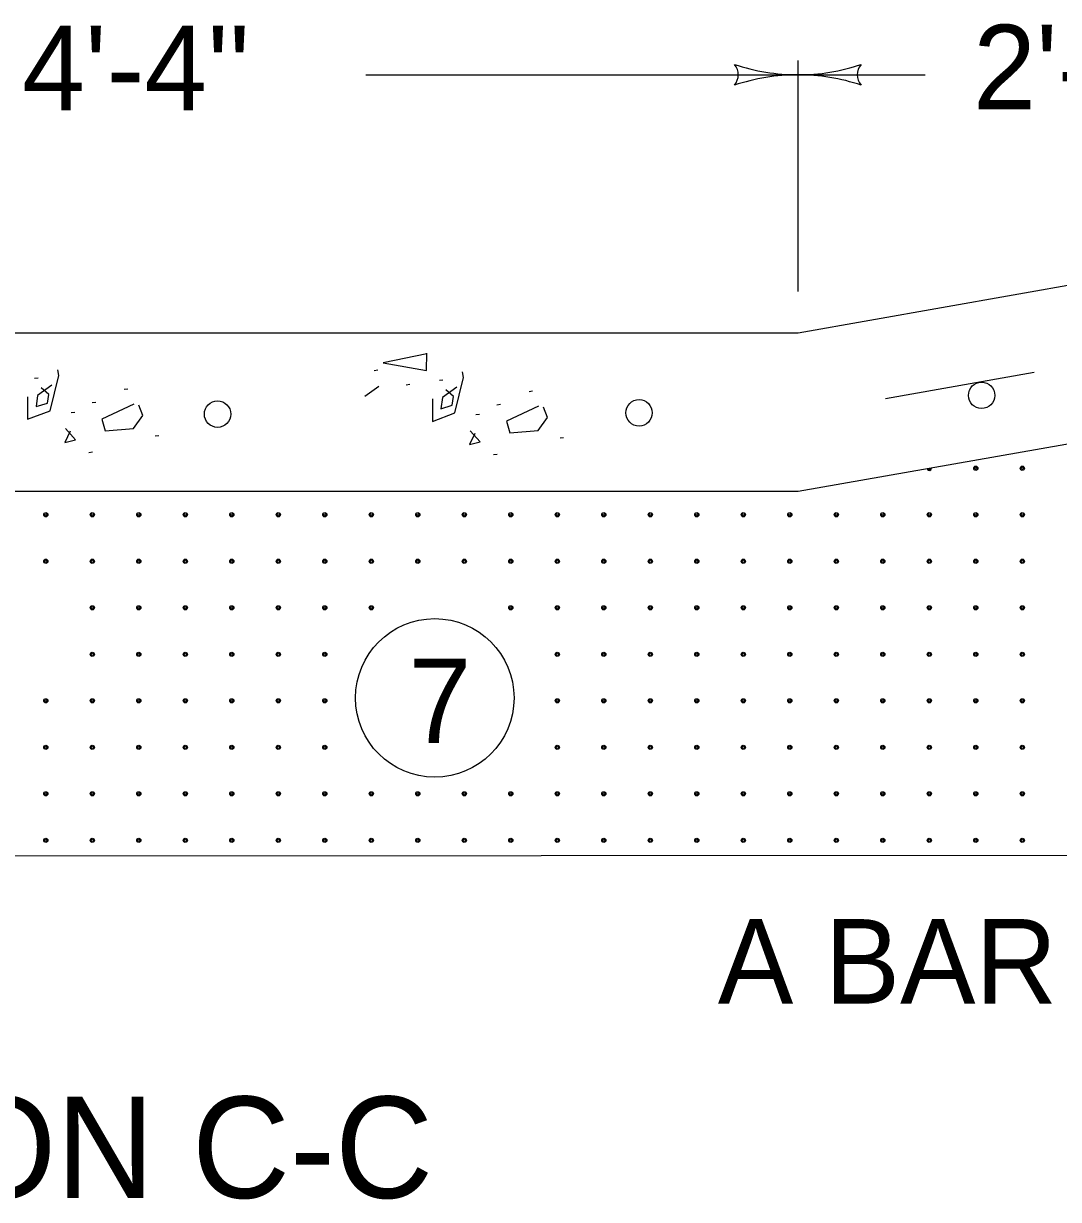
# Model space of a CAD drawing. Extents: x 999 to 1036.9, y 999.3 to 1022.6.
# Drawn here: x 1030.65 to 1033.098, y 1007.871 to 1010.653 of the extents above; entities that cross this region are included whole.
import ezdxf

# ---------------------------------------------------------------- set-up
doc = ezdxf.new("R2010")
doc.units = 0
doc.layers.add('Level 1', color=7, linetype='Continuous')
doc.layers.add('Level 2', color=7, linetype='Continuous')

msp = doc.modelspace()

# ---------------------------------------------------------------- linework, layer by layer
at = {"layer": 'Level 1'}
for p, q in [((1032.4825, 1010.0188), (1032.4825, 1010.5648)), ((1031.4598, 1010.5313), (1032.4818, 1010.5313)), ((1032.4818, 1010.5313), (1032.783, 1010.5313)), ((1032.4825, 1009.9214), (1033.9825, 1010.1859)), ((1029.2325, 1009.9214), (1032.4825, 1009.9214)), ((1032.4825, 1009.5464), (1033.982, 1009.8108)), ((1029.9894, 1009.5464), (1032.4825, 1009.5464)), ((1028.2655, 1008.682), (1033.5165, 1008.6858))]:
    msp.add_line(p, q, dxfattribs=at)
for points in [[(1031.6045, 1009.8715), (1031.501, 1009.8502), (1031.6034, 1009.832), (1031.6045, 1009.8726)], [(1030.6598, 1009.7698), (1030.6598, 1009.7165), (1030.7132, 1009.7368), (1030.7334, 1009.82), (1030.7313, 1009.8339)], [(1030.6849, 1009.814), (1030.6764, 1009.8129)], [(1031.4879, 1009.8325), (1031.4793, 1009.8314)], [(1031.6173, 1009.7648), (1031.6173, 1009.7115), (1031.6706, 1009.7318), (1031.6908, 1009.815), (1031.6888, 1009.8289)], [(1030.7174, 1009.7976), (1030.6833, 1009.7731), (1030.6801, 1009.7464), (1030.7068, 1009.7549), (1030.71, 1009.7752), (1030.6918, 1009.7913)], [(1030.897, 1009.7878), (1030.8885, 1009.7868)], [(1031.4573, 1009.7713), (1031.4903, 1009.7948)], [(1031.5638, 1009.7985), (1031.5553, 1009.7974)], [(1031.6423, 1009.809), (1031.6338, 1009.8079)], [(1031.6748, 1009.7926), (1031.6408, 1009.7681), (1031.6375, 1009.7414), (1031.6642, 1009.7499), (1031.6674, 1009.7702), (1031.6493, 1009.7863)], [(1031.8544, 1009.7828), (1031.8459, 1009.7818)], [(1030.7713, 1009.7328), (1030.7628, 1009.7318)], [(1030.8211, 1009.7563), (1030.8125, 1009.7553)], [(1030.9111, 1009.7524), (1030.8353, 1009.7172), (1030.8428, 1009.6894), (1030.9101, 1009.6948), (1030.9325, 1009.7258), (1030.9228, 1009.7503)], [(1031.7785, 1009.7513), (1031.7699, 1009.7503)], [(1031.8685, 1009.7474), (1031.7928, 1009.7122), (1031.8003, 1009.6844), (1031.8675, 1009.6898), (1031.8899, 1009.7208), (1031.8803, 1009.7453)], [(1031.7288, 1009.7278), (1031.7203, 1009.7268)], [(1030.7603, 1009.6883), (1030.7474, 1009.6616), (1030.773, 1009.6679), (1030.7496, 1009.6946)], [(1030.9703, 1009.6778), (1030.9618, 1009.6768)], [(1031.7177, 1009.6833), (1031.7048, 1009.6566), (1031.7304, 1009.6629), (1031.707, 1009.6896)], [(1031.9278, 1009.6728), (1031.9192, 1009.6718)], [(1030.8133, 1009.6386), (1030.8047, 1009.6375)], [(1031.7707, 1009.6336), (1031.7621, 1009.6325)]]:
    msp.add_lwpolyline(points, dxfattribs=at)
for centre, radius in [((1032.9028, 1009.6007), 0.005), ((1032.9028, 1009.6007), 0.0025), ((1033.0128, 1009.6007), 0.005), ((1033.0128, 1009.6007), 0.0025), ((1030.7028, 1009.4907), 0.005), ((1030.7028, 1009.4907), 0.0025), ((1030.8128, 1009.4907), 0.005), ((1030.8128, 1009.4907), 0.0025), ((1030.9228, 1009.4907), 0.005), ((1030.9228, 1009.4907), 0.0025), ((1031.0328, 1009.4907), 0.005), ((1031.0328, 1009.4907), 0.0025), ((1031.1428, 1009.4907), 0.005), ((1031.1428, 1009.4907), 0.0025), ((1031.2528, 1009.4907), 0.005), ((1031.2528, 1009.4907), 0.0025), ((1031.3628, 1009.4907), 0.005), ((1031.3628, 1009.4907), 0.0025), ((1031.4728, 1009.4907), 0.005), ((1031.4728, 1009.4907), 0.0025), ((1031.5828, 1009.4907), 0.005), ((1031.5828, 1009.4907), 0.0025), ((1031.6928, 1009.4907), 0.005), ((1031.6928, 1009.4907), 0.0025), ((1031.8028, 1009.4907), 0.005), ((1031.8028, 1009.4907), 0.0025), ((1031.9128, 1009.4907), 0.005), ((1031.9128, 1009.4907), 0.0025), ((1032.0228, 1009.4907), 0.005), ((1032.0228, 1009.4907), 0.0025), ((1032.1328, 1009.4907), 0.005), ((1032.1328, 1009.4907), 0.0025), ((1032.2428, 1009.4907), 0.005), ((1032.2428, 1009.4907), 0.0025), ((1032.3528, 1009.4907), 0.005), ((1032.3528, 1009.4907), 0.0025), ((1032.4628, 1009.4907), 0.005), ((1032.4628, 1009.4907), 0.0025), ((1032.5728, 1009.4907), 0.005), ((1032.5728, 1009.4907), 0.0025), ((1032.6828, 1009.4907), 0.005), ((1032.6828, 1009.4907), 0.0025), ((1032.7928, 1009.4907), 0.005), ((1032.7928, 1009.4907), 0.0025), ((1032.9028, 1009.4907), 0.005), ((1032.9028, 1009.4907), 0.0025), ((1033.0128, 1009.4907), 0.005), ((1033.0128, 1009.4907), 0.0025), ((1030.7028, 1009.3807), 0.005), ((1030.7028, 1009.3807), 0.0025), ((1030.8128, 1009.3807), 0.005), ((1030.8128, 1009.3807), 0.0025), ((1030.9228, 1009.3807), 0.005), ((1030.9228, 1009.3807), 0.0025), ((1031.0328, 1009.3807), 0.005), ((1031.0328, 1009.3807), 0.0025), ((1031.1428, 1009.3807), 0.005), ((1031.1428, 1009.3807), 0.0025), ((1031.2528, 1009.3807), 0.005), ((1031.2528, 1009.3807), 0.0025), ((1031.3628, 1009.3807), 0.005), ((1031.3628, 1009.3807), 0.0025), ((1031.4728, 1009.3807), 0.005), ((1031.4728, 1009.3807), 0.0025), ((1031.5828, 1009.3807), 0.005), ((1031.5828, 1009.3807), 0.0025), ((1031.6928, 1009.3807), 0.005), ((1031.6928, 1009.3807), 0.0025), ((1031.8028, 1009.3807), 0.005), ((1031.8028, 1009.3807), 0.0025), ((1031.9128, 1009.3807), 0.005), ((1031.9128, 1009.3807), 0.0025), ((1032.0228, 1009.3807), 0.005), ((1032.0228, 1009.3807), 0.0025), ((1032.1328, 1009.3807), 0.005), ((1032.1328, 1009.3807), 0.0025), ((1032.2428, 1009.3807), 0.005), ((1032.2428, 1009.3807), 0.0025), ((1032.3528, 1009.3807), 0.005), ((1032.3528, 1009.3807), 0.0025), ((1032.4628, 1009.3807), 0.005), ((1032.4628, 1009.3807), 0.0025), ((1032.5728, 1009.3807), 0.005), ((1032.5728, 1009.3807), 0.0025), ((1032.6828, 1009.3807), 0.005), ((1032.6828, 1009.3807), 0.0025), ((1032.7928, 1009.3807), 0.005), ((1032.7928, 1009.3807), 0.0025), ((1032.9028, 1009.3807), 0.005), ((1032.9028, 1009.3807), 0.0025), ((1033.0128, 1009.3807), 0.005), ((1033.0128, 1009.3807), 0.0025), ((1030.8128, 1009.2707), 0.005), ((1030.8128, 1009.2707), 0.0025), ((1030.9228, 1009.2707), 0.005), ((1030.9228, 1009.2707), 0.0025), ((1031.0328, 1009.2707), 0.005), ((1031.0328, 1009.2707), 0.0025), ((1031.1428, 1009.2707), 0.005), ((1031.1428, 1009.2707), 0.0025), ((1031.2528, 1009.2707), 0.005), ((1031.2528, 1009.2707), 0.0025), ((1031.3628, 1009.2707), 0.005), ((1031.3628, 1009.2707), 0.0025), ((1031.4728, 1009.2707), 0.005), ((1031.4728, 1009.2707), 0.0025), ((1031.8028, 1009.2707), 0.005), ((1031.8028, 1009.2707), 0.0025), ((1031.9128, 1009.2707), 0.005), ((1031.9128, 1009.2707), 0.0025), ((1032.0228, 1009.2707), 0.005), ((1032.0228, 1009.2707), 0.0025), ((1032.1328, 1009.2707), 0.005), ((1032.1328, 1009.2707), 0.0025), ((1032.2428, 1009.2707), 0.005), ((1032.2428, 1009.2707), 0.0025), ((1032.3528, 1009.2707), 0.005), ((1032.3528, 1009.2707), 0.0025), ((1032.4628, 1009.2707), 0.005), ((1032.4628, 1009.2707), 0.0025), ((1032.5728, 1009.2707), 0.005), ((1032.5728, 1009.2707), 0.0025), ((1032.6828, 1009.2707), 0.005), ((1032.6828, 1009.2707), 0.0025), ((1032.7928, 1009.2707), 0.005), ((1032.7928, 1009.2707), 0.0025), ((1032.9028, 1009.2707), 0.005), ((1032.9028, 1009.2707), 0.0025), ((1033.0128, 1009.2707), 0.005), ((1033.0128, 1009.2707), 0.0025), ((1031.6229, 1009.0575), 0.1875), ((1030.8128, 1009.1607), 0.005), ((1030.8128, 1009.1607), 0.0025), ((1030.9228, 1009.1607), 0.005), ((1030.9228, 1009.1607), 0.0025), ((1031.0328, 1009.1607), 0.005), ((1031.0328, 1009.1607), 0.0025), ((1031.1428, 1009.1607), 0.005), ((1031.1428, 1009.1607), 0.0025), ((1031.2528, 1009.1607), 0.005), ((1031.2528, 1009.1607), 0.0025), ((1031.3628, 1009.1607), 0.005), ((1031.3628, 1009.1607), 0.0025), ((1031.9128, 1009.1607), 0.005), ((1031.9128, 1009.1607), 0.0025), ((1032.0228, 1009.1607), 0.005), ((1032.0228, 1009.1607), 0.0025), ((1032.1328, 1009.1607), 0.005), ((1032.1328, 1009.1607), 0.0025), ((1032.2428, 1009.1607), 0.005), ((1032.2428, 1009.1607), 0.0025), ((1032.3528, 1009.1607), 0.005), ((1032.3528, 1009.1607), 0.0025), ((1032.4628, 1009.1607), 0.005), ((1032.4628, 1009.1607), 0.0025), ((1032.5728, 1009.1607), 0.005), ((1032.5728, 1009.1607), 0.0025), ((1032.6828, 1009.1607), 0.005), ((1032.6828, 1009.1607), 0.0025), ((1032.7928, 1009.1607), 0.005), ((1032.7928, 1009.1607), 0.0025), ((1032.9028, 1009.1607), 0.005), ((1032.9028, 1009.1607), 0.0025), ((1033.0128, 1009.1607), 0.005), ((1033.0128, 1009.1607), 0.0025), ((1030.7028, 1009.0507), 0.005), ((1030.7028, 1009.0507), 0.0025), ((1030.8128, 1009.0507), 0.005), ((1030.8128, 1009.0507), 0.0025), ((1030.9228, 1009.0507), 0.005), ((1030.9228, 1009.0507), 0.0025), ((1031.0328, 1009.0507), 0.005), ((1031.0328, 1009.0507), 0.0025), ((1031.1428, 1009.0507), 0.005), ((1031.1428, 1009.0507), 0.0025), ((1031.2528, 1009.0507), 0.005), ((1031.2528, 1009.0507), 0.0025), ((1031.3628, 1009.0507), 0.005), ((1031.3628, 1009.0507), 0.0025), ((1031.9128, 1009.0507), 0.005), ((1031.9128, 1009.0507), 0.0025), ((1032.0228, 1009.0507), 0.005), ((1032.0228, 1009.0507), 0.0025), ((1032.1328, 1009.0507), 0.005), ((1032.1328, 1009.0507), 0.0025), ((1032.2428, 1009.0507), 0.005), ((1032.2428, 1009.0507), 0.0025), ((1032.3528, 1009.0507), 0.005), ((1032.3528, 1009.0507), 0.0025), ((1032.4628, 1009.0507), 0.005), ((1032.4628, 1009.0507), 0.0025), ((1032.5728, 1009.0507), 0.005), ((1032.5728, 1009.0507), 0.0025), ((1032.6828, 1009.0507), 0.005), ((1032.6828, 1009.0507), 0.0025), ((1032.7928, 1009.0507), 0.005), ((1032.7928, 1009.0507), 0.0025), ((1032.9028, 1009.0507), 0.005), ((1032.9028, 1009.0507), 0.0025), ((1033.0128, 1009.0507), 0.005), ((1033.0128, 1009.0507), 0.0025), ((1030.7028, 1008.9407), 0.005), ((1030.7028, 1008.9407), 0.0025), ((1030.8128, 1008.9407), 0.005), ((1030.8128, 1008.9407), 0.0025), ((1030.9228, 1008.9407), 0.005), ((1030.9228, 1008.9407), 0.0025), ((1031.0328, 1008.9407), 0.005), ((1031.0328, 1008.9407), 0.0025), ((1031.1428, 1008.9407), 0.005), ((1031.1428, 1008.9407), 0.0025), ((1031.2528, 1008.9407), 0.005), ((1031.2528, 1008.9407), 0.0025), ((1031.3628, 1008.9407), 0.005), ((1031.3628, 1008.9407), 0.0025), ((1031.9128, 1008.9407), 0.005), ((1031.9128, 1008.9407), 0.0025), ((1032.0228, 1008.9407), 0.005), ((1032.0228, 1008.9407), 0.0025), ((1032.1328, 1008.9407), 0.005), ((1032.1328, 1008.9407), 0.0025), ((1032.2428, 1008.9407), 0.005), ((1032.2428, 1008.9407), 0.0025), ((1032.3528, 1008.9407), 0.005), ((1032.3528, 1008.9407), 0.0025), ((1032.4628, 1008.9407), 0.005), ((1032.4628, 1008.9407), 0.0025), ((1032.5728, 1008.9407), 0.005), ((1032.5728, 1008.9407), 0.0025), ((1032.6828, 1008.9407), 0.005), ((1032.6828, 1008.9407), 0.0025), ((1032.7928, 1008.9407), 0.005), ((1032.7928, 1008.9407), 0.0025), ((1032.9028, 1008.9407), 0.005), ((1032.9028, 1008.9407), 0.0025), ((1033.0128, 1008.9407), 0.005), ((1033.0128, 1008.9407), 0.0025), ((1030.7028, 1008.8307), 0.005), ((1030.7028, 1008.8307), 0.0025), ((1030.8128, 1008.8307), 0.005), ((1030.8128, 1008.8307), 0.0025), ((1030.9228, 1008.8307), 0.005), ((1030.9228, 1008.8307), 0.0025), ((1031.0328, 1008.8307), 0.005), ((1031.0328, 1008.8307), 0.0025), ((1031.1428, 1008.8307), 0.005), ((1031.1428, 1008.8307), 0.0025), ((1031.2528, 1008.8307), 0.005), ((1031.2528, 1008.8307), 0.0025), ((1031.3628, 1008.8307), 0.005), ((1031.3628, 1008.8307), 0.0025), ((1031.4728, 1008.8307), 0.005), ((1031.4728, 1008.8307), 0.0025), ((1031.5828, 1008.8307), 0.005), ((1031.5828, 1008.8307), 0.0025), ((1031.6928, 1008.8307), 0.005), ((1031.6928, 1008.8307), 0.0025), ((1031.8028, 1008.8307), 0.005), ((1031.8028, 1008.8307), 0.0025), ((1031.9128, 1008.8307), 0.005), ((1031.9128, 1008.8307), 0.0025), ((1032.0228, 1008.8307), 0.005), ((1032.0228, 1008.8307), 0.0025), ((1032.1328, 1008.8307), 0.005), ((1032.1328, 1008.8307), 0.0025), ((1032.2428, 1008.8307), 0.005), ((1032.2428, 1008.8307), 0.0025), ((1032.3528, 1008.8307), 0.005), ((1032.3528, 1008.8307), 0.0025), ((1032.4628, 1008.8307), 0.005), ((1032.4628, 1008.8307), 0.0025), ((1032.5728, 1008.8307), 0.005), ((1032.5728, 1008.8307), 0.0025), ((1032.6828, 1008.8307), 0.005), ((1032.6828, 1008.8307), 0.0025), ((1032.7928, 1008.8307), 0.005), ((1032.7928, 1008.8307), 0.0025), ((1032.9028, 1008.8307), 0.005), ((1032.9028, 1008.8307), 0.0025), ((1033.0128, 1008.8307), 0.005), ((1033.0128, 1008.8307), 0.0025), ((1030.7028, 1008.7207), 0.005), ((1030.7028, 1008.7207), 0.0025), ((1030.8128, 1008.7207), 0.005), ((1030.8128, 1008.7207), 0.0025), ((1030.9228, 1008.7207), 0.005), ((1030.9228, 1008.7207), 0.0025), ((1031.0328, 1008.7207), 0.005), ((1031.0328, 1008.7207), 0.0025), ((1031.1428, 1008.7207), 0.005), ((1031.1428, 1008.7207), 0.0025), ((1031.2528, 1008.7207), 0.005), ((1031.2528, 1008.7207), 0.0025), ((1031.3628, 1008.7207), 0.005), ((1031.3628, 1008.7207), 0.0025), ((1031.4728, 1008.7207), 0.005), ((1031.4728, 1008.7207), 0.0025), ((1031.5828, 1008.7207), 0.005), ((1031.5828, 1008.7207), 0.0025), ((1031.6928, 1008.7207), 0.005), ((1031.6928, 1008.7207), 0.0025), ((1031.8028, 1008.7207), 0.005), ((1031.8028, 1008.7207), 0.0025), ((1031.9128, 1008.7207), 0.005), ((1031.9128, 1008.7207), 0.0025), ((1032.0228, 1008.7207), 0.005), ((1032.0228, 1008.7207), 0.0025), ((1032.1328, 1008.7207), 0.005), ((1032.1328, 1008.7207), 0.0025), ((1032.2428, 1008.7207), 0.005), ((1032.2428, 1008.7207), 0.0025), ((1032.3528, 1008.7207), 0.005), ((1032.3528, 1008.7207), 0.0025), ((1032.4628, 1008.7207), 0.005), ((1032.4628, 1008.7207), 0.0025), ((1032.5728, 1008.7207), 0.005), ((1032.5728, 1008.7207), 0.0025), ((1032.6828, 1008.7207), 0.005), ((1032.6828, 1008.7207), 0.0025), ((1032.7928, 1008.7207), 0.005), ((1032.7928, 1008.7207), 0.0025), ((1032.9028, 1008.7207), 0.005), ((1032.9028, 1008.7207), 0.0025), ((1033.0128, 1008.7207), 0.005), ((1033.0128, 1008.7207), 0.0025)]:
    msp.add_circle(centre, radius, dxfattribs=at)
for centre, radius, start, end in [((1032.3035, 1010.5314), 0.0375, 318.7746, 40.8913), ((1032.3035, 1010.5314), 0.0375, 318.7746, 40.8913), ((1032.4818, 1011.0001), 0.4687, 251.3472, 269.9939), ((1032.4818, 1011.0001), 0.4687, 251.3472, 269.9939), ((1032.4818, 1011.0001), 0.4688, 270, 288.6688), ((1032.4818, 1011.0001), 0.4688, 270, 288.6688), ((1032.66, 1010.5313), 0.0375, 138.7746, 220.8913), ((1032.66, 1010.5313), 0.0375, 138.7746, 220.8913), ((1032.4818, 1010.0626), 0.4687, 90, 108.6688), ((1032.4818, 1010.0626), 0.4687, 90, 108.6688), ((1032.4818, 1011.0001), 0.4688, 269.9878, 270), ((1032.4818, 1011.0001), 0.4688, 269.9878, 270), ((1032.4818, 1010.0626), 0.4687, 89.9878, 90), ((1032.4818, 1010.0626), 0.4687, 89.9878, 90), ((1032.4818, 1010.0626), 0.4688, 71.3472, 89.9939), ((1032.4818, 1010.0626), 0.4688, 71.3472, 89.9939), ((1032.7928, 1009.6007), 0.005, 185.7268, 14.2451), ((1032.7928, 1009.6007), 0.0025, 181.4439, 18.528)]:
    msp.add_arc(centre, radius, start, end, dxfattribs=at)
at = {"layer": 'Level 2'}
msp.add_line((1033.0408, 1009.8274), (1032.6888, 1009.7653), dxfattribs=at)
for centre in [(1032.9166, 1009.7732), (1031.1091, 1009.7288), (1032.1061, 1009.7318)]:
    msp.add_circle(centre, 0.0313, dxfattribs=at)

# ---------------------------------------------------------------- texts
at = {"layer": 'Level 1'}
for s, height, p in [("4'-4''", 0.2, (1030.6468, 1010.4476)), ("2'-0''", 0.2, (1032.8965, 1010.4497)), ('7', 0.2, (1031.5608, 1008.9507)), ('A BAR', 0.2, (1032.2926, 1008.3344)), ('SECTION C-C', 0.24, (1029.5328, 1007.8746))]:
    msp.add_text(s, height=height, dxfattribs=at).set_placement(p)

doc.saveas('drawing.dxf')
